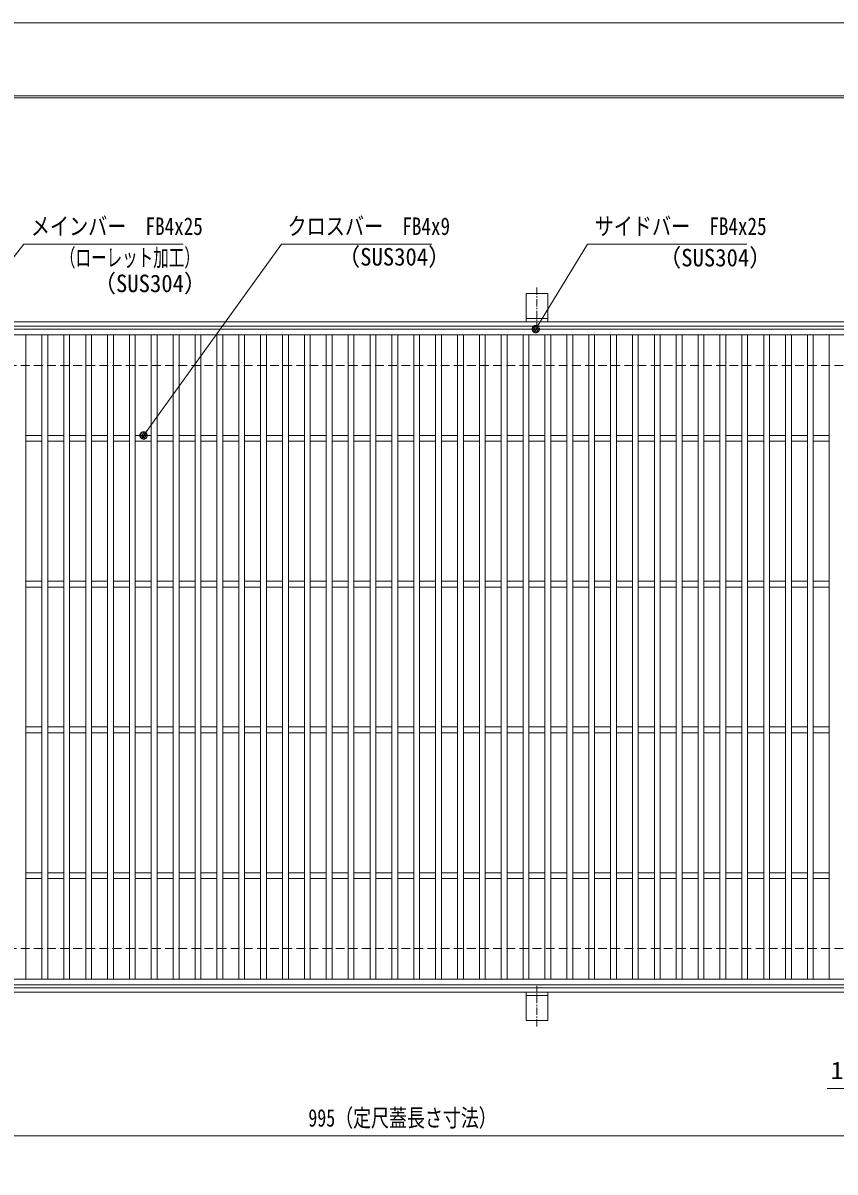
# Model space of a CAD drawing. Units: millimetres, scale not verified. Extents: x -1050 to 1050, y -742 to 742.
# Drawn here: x -548 to 9, y -46 to 742 of the extents above; entities that cross this region are included whole.
import ezdxf
from ezdxf.enums import TextEntityAlignment as Align

# ---------------------------------------------------------------- set-up
doc = ezdxf.new("R2010")
doc.units = ezdxf.units.MM
doc.header["$LTSCALE"] = 5
doc.linetypes.add('CHAIN1', pattern=[8, 5, -1, 1, -1])
doc.linetypes.add('DASHED1', pattern=[1.8, 1.2, -0.6])
for name, color, linetype, lineweight in [('0-0_7-図\u3000枠', 4, 'Continuous', 9), ('0-1_寸法注釈', 2, 'Continuous', 9), ('0-4_0', 2, 'Continuous', 9), ('0-5_DEFPOINTS', 134, 'Continuous', 9), ('0-6_枠', 7, 'Continuous', 9), ('0-7_蓋', 5, 'Continuous', 9), ('0-8_アンカー', 7, 'Continuous', 9), ('0-A_溝開口', 4, 'DASHED1', 9)]:
    doc.layers.add(name, color=color, linetype=linetype, lineweight=lineweight)
doc.styles.add('ＭＳ ゴシック', font='')
doc.styles.get('ＭＳ ゴシック').set_extended_font_data('MS Gothic')

# ---------------------------------------------------------------- blocks, each defined once
blk = doc.blocks.new('A$C5D7C781A')
at = {"layer": '0-8_アンカー'}
for p, q in [((0, 118.78), (0, 22.26)), ((0, 118.78), (75, 118.78)), ((75, 118.78), (75, 22.26)), ((75, 33.76), (0, 33.76)), ((0, 22.26), (75, 22.26))]:
    blk.add_line(p, q, dxfattribs=at)
at = {"layer": '0-8_アンカー', "color": 6, "linetype": 'CHAIN1'}
blk.add_line((37.5, 140.11), (37.5, 0), dxfattribs=at)
blk = doc.blocks.new('_Dot')
at = {"layer": '0-4_0'}
for p, q in [((-2.5, 0), (-5, 0)), ((2.445, 0.5), (-2.445, 0.5)), ((1.997, 1.5), (-1.997, 1.5)), ((2.289, -0.995), (-2.289, -0.995)), ((1.499, -1.995), (-1.499, -1.995))]:
    blk.add_line(p, q, dxfattribs=at)
for points in [[(2.5, 0), (2.48, 0.313), (2.421, 0.622), (2.324, 0.92), (2.191, 1.204), (2.023, 1.469), (1.822, 1.711), (1.594, 1.926), (1.34, 2.111), (1.064, 2.262), (0.773, 2.378), (0.468, 2.456), (0.157, 2.495), (-0.157, 2.495), (-0.468, 2.456), (-0.773, 2.378), (-1.064, 2.262), (-1.34, 2.111), (-1.594, 1.926), (-1.822, 1.711), (-2.023, 1.469), (-2.191, 1.204), (-2.324, 0.92), (-2.421, 0.622), (-2.48, 0.313), (-2.5, 0), (0, 0)], [(-2.5, 0), (-2.48, -0.313), (-2.421, -0.622), (-2.324, -0.92), (-2.191, -1.204), (-2.023, -1.469), (-1.822, -1.711), (-1.594, -1.926), (-1.34, -2.111), (-1.064, -2.262), (-0.773, -2.378), (-0.468, -2.456), (-0.157, -2.495), (0.157, -2.495), (0.468, -2.456), (0.773, -2.378), (1.064, -2.262), (1.34, -2.111), (1.594, -1.926), (1.822, -1.711), (2.023, -1.469), (2.191, -1.204), (2.324, -0.92), (2.421, -0.622), (2.48, -0.313), (2.5, 0), (0, 0)]]:
    blk.add_lwpolyline(points, close=True, dxfattribs=at)

msp = doc.modelspace()

# ---------------------------------------------------------------- linework, layer by layer
at = {"layer": '0-0_7-図\u3000枠'}
msp.add_line((-973.75, 691.25), (998.75, 691.25), dxfattribs=at)
msp.add_lwpolyline([(-975, 692.5), (1000, 692.5), (1000, -692.5)], dxfattribs=at)
at = {"layer": '0-1_寸法注釈'}
for p, q in [((32.05, 11.522), (3.513, 11.522)), ((-785.45, -21.047), (199.55, -21.047))]:
    msp.add_line(p, q, dxfattribs=at)
for points in [[(-438.147, 590.749), (-547.371, 590.749), (-620.328, 497.704)], [(-267.513, 590.749), (-370.72, 590.749), (-464.679, 460.284)], [(-51.475, 590.749), (-160.699, 590.749), (-195.749, 533.322)]]:
    msp.add_lwpolyline(points, dxfattribs=at)
at = {"layer": '0-5_DEFPOINTS'}
msp.add_lwpolyline([(-1050, -742.5), (-1050, 742.5), (1050, 742.5), (1050, -742.5)], close=True, dxfattribs=at)
at = {"layer": '0-6_枠'}
for p, q in [((-795.45, 537.475), (409.55, 537.475)), ((-792.45, 534.475), (407.714, 534.475)), ((-792.45, 80.475), (411.386, 80.475)), ((-795.45, 77.475), (409.55, 77.475))]:
    msp.add_line(p, q, dxfattribs=at)
at = {"layer": '0-7_蓋'}
for p, q in [((204.55, 532.475), (-790.45, 532.475)), ((204.55, 528.475), (-790.45, 528.475)), ((-545.95, 528.475), (-545.95, 86.475)), ((-534.95, 528.475), (-534.95, 86.475)), ((-530.95, 528.475), (-530.95, 86.475)), ((-519.95, 528.475), (-519.95, 86.475)), ((-515.95, 528.475), (-515.95, 86.475)), ((-504.95, 528.475), (-504.95, 86.475)), ((-500.95, 528.475), (-500.95, 86.475)), ((-489.95, 528.475), (-489.95, 86.475)), ((-485.95, 528.475), (-485.95, 86.475)), ((-474.95, 528.475), (-474.95, 86.475)), ((-470.95, 528.475), (-470.95, 86.475)), ((-459.95, 528.475), (-459.95, 86.475)), ((-455.95, 528.475), (-455.95, 86.475)), ((-444.95, 528.475), (-444.95, 86.475)), ((-440.95, 528.475), (-440.95, 86.475)), ((-429.95, 528.475), (-429.95, 86.475)), ((-425.95, 528.475), (-425.95, 86.475)), ((-414.95, 528.475), (-414.95, 86.475)), ((-410.95, 528.475), (-410.95, 86.475)), ((-399.95, 528.475), (-399.95, 86.475)), ((-395.95, 528.475), (-395.95, 86.475)), ((-384.95, 528.475), (-384.95, 86.475)), ((-380.95, 528.475), (-380.95, 86.475)), ((-369.95, 528.475), (-369.95, 86.475)), ((-365.95, 528.475), (-365.95, 86.475)), ((-354.95, 528.475), (-354.95, 86.475)), ((-350.95, 528.475), (-350.95, 86.475)), ((-339.95, 528.475), (-339.95, 86.475)), ((-335.95, 528.475), (-335.95, 86.475)), ((-324.95, 528.475), (-324.95, 86.475)), ((-320.95, 528.475), (-320.95, 86.475)), ((-309.95, 528.475), (-309.95, 86.475)), ((-305.95, 528.475), (-305.95, 86.475)), ((-294.95, 528.475), (-294.95, 86.475)), ((-290.95, 528.475), (-290.95, 86.475)), ((-279.95, 528.475), (-279.95, 86.475)), ((-275.95, 528.475), (-275.95, 86.475)), ((-264.95, 528.475), (-264.95, 86.475)), ((-260.95, 528.475), (-260.95, 86.475)), ((-249.95, 528.475), (-249.95, 86.475)), ((-245.95, 528.475), (-245.95, 86.475)), ((-234.95, 528.475), (-234.95, 86.475)), ((-230.95, 528.475), (-230.95, 86.475)), ((-219.95, 528.475), (-219.95, 86.475)), ((-215.95, 528.475), (-215.95, 86.475)), ((-204.95, 528.475), (-204.95, 86.475)), ((-200.95, 528.475), (-200.95, 86.475)), ((-189.95, 528.475), (-189.95, 86.475)), ((-185.95, 528.475), (-185.95, 86.475)), ((-174.95, 528.475), (-174.95, 86.475)), ((-170.95, 528.475), (-170.95, 86.475)), ((-159.95, 528.475), (-159.95, 86.475)), ((-155.95, 528.475), (-155.95, 86.475)), ((-144.95, 528.475), (-144.95, 86.475)), ((-140.95, 528.475), (-140.95, 86.475)), ((-129.95, 528.475), (-129.95, 86.475)), ((-125.95, 528.475), (-125.95, 86.475)), ((-114.95, 528.475), (-114.95, 86.475)), ((-110.95, 528.475), (-110.95, 86.475)), ((-99.95, 528.475), (-99.95, 86.475)), ((-95.95, 528.475), (-95.95, 86.475)), ((-84.95, 528.475), (-84.95, 86.475)), ((-80.95, 528.475), (-80.95, 86.475)), ((-69.95, 528.475), (-69.95, 86.475)), ((-65.95, 528.475), (-65.95, 86.475)), ((-54.95, 528.475), (-54.95, 86.475)), ((-50.95, 528.475), (-50.95, 86.475)), ((-39.95, 528.475), (-39.95, 86.475)), ((-35.95, 528.475), (-35.95, 86.475)), ((-24.95, 528.475), (-24.95, 86.475)), ((-20.95, 528.475), (-20.95, 86.475)), ((-9.95, 528.475), (-9.95, 86.475)), ((-5.95, 528.475), (-5.95, 86.475)), ((5.05, 528.475), (5.05, 86.475)), ((-534.95, 459.475), (-545.95, 459.475)), ((-519.95, 459.475), (-530.95, 459.475)), ((-504.95, 459.475), (-515.95, 459.475)), ((-489.95, 459.475), (-500.95, 459.475)), ((-474.95, 459.475), (-485.95, 459.475)), ((-459.95, 459.475), (-470.95, 459.475)), ((-444.95, 459.475), (-455.95, 459.475)), ((-429.95, 459.475), (-440.95, 459.475)), ((-414.95, 459.475), (-425.95, 459.475)), ((-399.95, 459.475), (-410.95, 459.475)), ((-384.95, 459.475), (-395.95, 459.475)), ((-369.95, 459.475), (-380.95, 459.475)), ((-354.95, 459.475), (-365.95, 459.475)), ((-339.95, 459.475), (-350.95, 459.475)), ((-324.95, 459.475), (-335.95, 459.475)), ((-309.95, 459.475), (-320.95, 459.475)), ((-294.95, 459.475), (-305.95, 459.475)), ((-279.95, 459.475), (-290.95, 459.475)), ((-264.95, 459.475), (-275.95, 459.475)), ((-249.95, 459.475), (-260.95, 459.475)), ((-234.95, 459.475), (-245.95, 459.475)), ((-219.95, 459.475), (-230.95, 459.475)), ((-204.95, 459.475), (-215.95, 459.475)), ((-189.95, 459.475), (-200.95, 459.475)), ((-174.95, 459.475), (-185.95, 459.475)), ((-159.95, 459.475), (-170.95, 459.475)), ((-144.95, 459.475), (-155.95, 459.475)), ((-129.95, 459.475), (-140.95, 459.475)), ((-114.95, 459.475), (-125.95, 459.475)), ((-99.95, 459.475), (-110.95, 459.475)), ((-84.95, 459.475), (-95.95, 459.475)), ((-69.95, 459.475), (-80.95, 459.475)), ((-54.95, 459.475), (-65.95, 459.475)), ((-39.95, 459.475), (-50.95, 459.475)), ((-24.95, 459.475), (-35.95, 459.475)), ((-9.95, 459.475), (-20.95, 459.475)), ((5.05, 459.475), (-5.95, 459.475)), ((-534.95, 455.475), (-545.95, 455.475)), ((-519.95, 455.475), (-530.95, 455.475)), ((-504.95, 455.475), (-515.95, 455.475)), ((-489.95, 455.475), (-500.95, 455.475)), ((-474.95, 455.475), (-485.95, 455.475)), ((-459.95, 455.475), (-470.95, 455.475)), ((-444.95, 455.475), (-455.95, 455.475)), ((-429.95, 455.475), (-440.95, 455.475)), ((-414.95, 455.475), (-425.95, 455.475)), ((-399.95, 455.475), (-410.95, 455.475)), ((-384.95, 455.475), (-395.95, 455.475)), ((-369.95, 455.475), (-380.95, 455.475)), ((-354.95, 455.475), (-365.95, 455.475)), ((-339.95, 455.475), (-350.95, 455.475)), ((-324.95, 455.475), (-335.95, 455.475)), ((-309.95, 455.475), (-320.95, 455.475)), ((-294.95, 455.475), (-305.95, 455.475)), ((-279.95, 455.475), (-290.95, 455.475)), ((-264.95, 455.475), (-275.95, 455.475)), ((-249.95, 455.475), (-260.95, 455.475)), ((-234.95, 455.475), (-245.95, 455.475)), ((-219.95, 455.475), (-230.95, 455.475)), ((-204.95, 455.475), (-215.95, 455.475)), ((-189.95, 455.475), (-200.95, 455.475)), ((-174.95, 455.475), (-185.95, 455.475)), ((-159.95, 455.475), (-170.95, 455.475)), ((-144.95, 455.475), (-155.95, 455.475)), ((-129.95, 455.475), (-140.95, 455.475)), ((-114.95, 455.475), (-125.95, 455.475)), ((-99.95, 455.475), (-110.95, 455.475)), ((-84.95, 455.475), (-95.95, 455.475)), ((-69.95, 455.475), (-80.95, 455.475)), ((-54.95, 455.475), (-65.95, 455.475)), ((-39.95, 455.475), (-50.95, 455.475)), ((-24.95, 455.475), (-35.95, 455.475)), ((-9.95, 455.475), (-20.95, 455.475)), ((5.05, 455.475), (-5.95, 455.475)), ((-534.95, 359.475), (-545.95, 359.475)), ((-534.95, 355.475), (-545.95, 355.475)), ((-519.95, 359.475), (-530.95, 359.475)), ((-519.95, 355.475), (-530.95, 355.475)), ((-504.95, 359.475), (-515.95, 359.475)), ((-504.95, 355.475), (-515.95, 355.475)), ((-489.95, 359.475), (-500.95, 359.475)), ((-489.95, 355.475), (-500.95, 355.475)), ((-474.95, 359.475), (-485.95, 359.475)), ((-474.95, 355.475), (-485.95, 355.475)), ((-459.95, 359.475), (-470.95, 359.475)), ((-459.95, 355.475), (-470.95, 355.475)), ((-444.95, 359.475), (-455.95, 359.475)), ((-444.95, 355.475), (-455.95, 355.475)), ((-429.95, 359.475), (-440.95, 359.475)), ((-429.95, 355.475), (-440.95, 355.475)), ((-414.95, 359.475), (-425.95, 359.475)), ((-414.95, 355.475), (-425.95, 355.475)), ((-399.95, 359.475), (-410.95, 359.475)), ((-399.95, 355.475), (-410.95, 355.475)), ((-384.95, 359.475), (-395.95, 359.475)), ((-384.95, 355.475), (-395.95, 355.475)), ((-369.95, 359.475), (-380.95, 359.475)), ((-369.95, 355.475), (-380.95, 355.475)), ((-354.95, 359.475), (-365.95, 359.475)), ((-354.95, 355.475), (-365.95, 355.475)), ((-339.95, 359.475), (-350.95, 359.475)), ((-339.95, 355.475), (-350.95, 355.475)), ((-324.95, 359.475), (-335.95, 359.475)), ((-324.95, 355.475), (-335.95, 355.475)), ((-309.95, 359.475), (-320.95, 359.475)), ((-309.95, 355.475), (-320.95, 355.475)), ((-294.95, 359.475), (-305.95, 359.475)), ((-294.95, 355.475), (-305.95, 355.475)), ((-279.95, 359.475), (-290.95, 359.475)), ((-279.95, 355.475), (-290.95, 355.475)), ((-264.95, 359.475), (-275.95, 359.475)), ((-264.95, 355.475), (-275.95, 355.475)), ((-249.95, 359.475), (-260.95, 359.475)), ((-249.95, 355.475), (-260.95, 355.475)), ((-234.95, 359.475), (-245.95, 359.475)), ((-234.95, 355.475), (-245.95, 355.475)), ((-219.95, 359.475), (-230.95, 359.475)), ((-219.95, 355.475), (-230.95, 355.475)), ((-204.95, 359.475), (-215.95, 359.475)), ((-204.95, 355.475), (-215.95, 355.475)), ((-189.95, 359.475), (-200.95, 359.475)), ((-189.95, 355.475), (-200.95, 355.475)), ((-174.95, 359.475), (-185.95, 359.475)), ((-174.95, 355.475), (-185.95, 355.475)), ((-159.95, 359.475), (-170.95, 359.475)), ((-159.95, 355.475), (-170.95, 355.475)), ((-144.95, 359.475), (-155.95, 359.475)), ((-144.95, 355.475), (-155.95, 355.475)), ((-129.95, 359.475), (-140.95, 359.475)), ((-129.95, 355.475), (-140.95, 355.475)), ((-114.95, 359.475), (-125.95, 359.475)), ((-114.95, 355.475), (-125.95, 355.475)), ((-99.95, 359.475), (-110.95, 359.475)), ((-99.95, 355.475), (-110.95, 355.475)), ((-84.95, 359.475), (-95.95, 359.475)), ((-84.95, 355.475), (-95.95, 355.475)), ((-69.95, 359.475), (-80.95, 359.475)), ((-69.95, 355.475), (-80.95, 355.475)), ((-54.95, 359.475), (-65.95, 359.475)), ((-54.95, 355.475), (-65.95, 355.475)), ((-39.95, 359.475), (-50.95, 359.475)), ((-39.95, 355.475), (-50.95, 355.475)), ((-24.95, 359.475), (-35.95, 359.475)), ((-24.95, 355.475), (-35.95, 355.475)), ((-9.95, 359.475), (-20.95, 359.475)), ((-9.95, 355.475), (-20.95, 355.475)), ((5.05, 359.475), (-5.95, 359.475)), ((5.05, 355.475), (-5.95, 355.475)), ((-534.95, 259.475), (-545.95, 259.475)), ((-534.95, 255.475), (-545.95, 255.475)), ((-519.95, 259.475), (-530.95, 259.475)), ((-519.95, 255.475), (-530.95, 255.475)), ((-504.95, 259.475), (-515.95, 259.475)), ((-504.95, 255.475), (-515.95, 255.475)), ((-489.95, 259.475), (-500.95, 259.475)), ((-489.95, 255.475), (-500.95, 255.475)), ((-474.95, 259.475), (-485.95, 259.475)), ((-474.95, 255.475), (-485.95, 255.475)), ((-459.95, 259.475), (-470.95, 259.475)), ((-459.95, 255.475), (-470.95, 255.475)), ((-444.95, 259.475), (-455.95, 259.475)), ((-444.95, 255.475), (-455.95, 255.475)), ((-429.95, 259.475), (-440.95, 259.475)), ((-429.95, 255.475), (-440.95, 255.475)), ((-414.95, 259.475), (-425.95, 259.475)), ((-414.95, 255.475), (-425.95, 255.475)), ((-399.95, 259.475), (-410.95, 259.475)), ((-399.95, 255.475), (-410.95, 255.475)), ((-384.95, 259.475), (-395.95, 259.475)), ((-384.95, 255.475), (-395.95, 255.475)), ((-369.95, 259.475), (-380.95, 259.475)), ((-369.95, 255.475), (-380.95, 255.475)), ((-354.95, 259.475), (-365.95, 259.475)), ((-354.95, 255.475), (-365.95, 255.475)), ((-339.95, 259.475), (-350.95, 259.475)), ((-339.95, 255.475), (-350.95, 255.475)), ((-324.95, 259.475), (-335.95, 259.475)), ((-324.95, 255.475), (-335.95, 255.475)), ((-309.95, 259.475), (-320.95, 259.475)), ((-309.95, 255.475), (-320.95, 255.475)), ((-294.95, 259.475), (-305.95, 259.475)), ((-294.95, 255.475), (-305.95, 255.475)), ((-279.95, 259.475), (-290.95, 259.475)), ((-279.95, 255.475), (-290.95, 255.475)), ((-264.95, 259.475), (-275.95, 259.475)), ((-264.95, 255.475), (-275.95, 255.475)), ((-249.95, 259.475), (-260.95, 259.475)), ((-249.95, 255.475), (-260.95, 255.475)), ((-234.95, 259.475), (-245.95, 259.475)), ((-234.95, 255.475), (-245.95, 255.475)), ((-219.95, 259.475), (-230.95, 259.475)), ((-219.95, 255.475), (-230.95, 255.475)), ((-204.95, 259.475), (-215.95, 259.475)), ((-204.95, 255.475), (-215.95, 255.475)), ((-189.95, 259.475), (-200.95, 259.475)), ((-189.95, 255.475), (-200.95, 255.475)), ((-174.95, 259.475), (-185.95, 259.475)), ((-174.95, 255.475), (-185.95, 255.475)), ((-159.95, 259.475), (-170.95, 259.475)), ((-159.95, 255.475), (-170.95, 255.475)), ((-144.95, 259.475), (-155.95, 259.475)), ((-144.95, 255.475), (-155.95, 255.475)), ((-129.95, 259.475), (-140.95, 259.475)), ((-129.95, 255.475), (-140.95, 255.475)), ((-114.95, 259.475), (-125.95, 259.475)), ((-114.95, 255.475), (-125.95, 255.475)), ((-99.95, 259.475), (-110.95, 259.475)), ((-99.95, 255.475), (-110.95, 255.475)), ((-84.95, 259.475), (-95.95, 259.475)), ((-84.95, 255.475), (-95.95, 255.475)), ((-69.95, 259.475), (-80.95, 259.475)), ((-69.95, 255.475), (-80.95, 255.475)), ((-54.95, 259.475), (-65.95, 259.475)), ((-54.95, 255.475), (-65.95, 255.475)), ((-39.95, 259.475), (-50.95, 259.475)), ((-39.95, 255.475), (-50.95, 255.475)), ((-24.95, 259.475), (-35.95, 259.475)), ((-24.95, 255.475), (-35.95, 255.475)), ((-9.95, 259.475), (-20.95, 259.475)), ((-9.95, 255.475), (-20.95, 255.475)), ((5.05, 259.475), (-5.95, 259.475)), ((5.05, 255.475), (-5.95, 255.475)), ((-534.95, 159.475), (-545.95, 159.475)), ((-519.95, 159.475), (-530.95, 159.475)), ((-504.95, 159.475), (-515.95, 159.475)), ((-489.95, 159.475), (-500.95, 159.475)), ((-474.95, 159.475), (-485.95, 159.475)), ((-459.95, 159.475), (-470.95, 159.475)), ((-444.95, 159.475), (-455.95, 159.475)), ((-429.95, 159.475), (-440.95, 159.475)), ((-414.95, 159.475), (-425.95, 159.475)), ((-399.95, 159.475), (-410.95, 159.475)), ((-384.95, 159.475), (-395.95, 159.475)), ((-369.95, 159.475), (-380.95, 159.475)), ((-354.95, 159.475), (-365.95, 159.475)), ((-339.95, 159.475), (-350.95, 159.475)), ((-324.95, 159.475), (-335.95, 159.475)), ((-309.95, 159.475), (-320.95, 159.475)), ((-294.95, 159.475), (-305.95, 159.475)), ((-279.95, 159.475), (-290.95, 159.475)), ((-264.95, 159.475), (-275.95, 159.475)), ((-249.95, 159.475), (-260.95, 159.475)), ((-234.95, 159.475), (-245.95, 159.475)), ((-219.95, 159.475), (-230.95, 159.475)), ((-204.95, 159.475), (-215.95, 159.475)), ((-189.95, 159.475), (-200.95, 159.475)), ((-174.95, 159.475), (-185.95, 159.475)), ((-159.95, 159.475), (-170.95, 159.475)), ((-144.95, 159.475), (-155.95, 159.475)), ((-129.95, 159.475), (-140.95, 159.475)), ((-114.95, 159.475), (-125.95, 159.475)), ((-99.95, 159.475), (-110.95, 159.475)), ((-84.95, 159.475), (-95.95, 159.475)), ((-69.95, 159.475), (-80.95, 159.475)), ((-54.95, 159.475), (-65.95, 159.475)), ((-39.95, 159.475), (-50.95, 159.475)), ((-24.95, 159.475), (-35.95, 159.475)), ((-9.95, 159.475), (-20.95, 159.475)), ((5.05, 159.475), (-5.95, 159.475)), ((-534.95, 155.475), (-545.95, 155.475)), ((-519.95, 155.475), (-530.95, 155.475)), ((-504.95, 155.475), (-515.95, 155.475)), ((-489.95, 155.475), (-500.95, 155.475)), ((-474.95, 155.475), (-485.95, 155.475)), ((-459.95, 155.475), (-470.95, 155.475)), ((-444.95, 155.475), (-455.95, 155.475)), ((-429.95, 155.475), (-440.95, 155.475)), ((-414.95, 155.475), (-425.95, 155.475)), ((-399.95, 155.475), (-410.95, 155.475)), ((-384.95, 155.475), (-395.95, 155.475)), ((-369.95, 155.475), (-380.95, 155.475)), ((-354.95, 155.475), (-365.95, 155.475)), ((-339.95, 155.475), (-350.95, 155.475)), ((-324.95, 155.475), (-335.95, 155.475)), ((-309.95, 155.475), (-320.95, 155.475)), ((-294.95, 155.475), (-305.95, 155.475)), ((-279.95, 155.475), (-290.95, 155.475)), ((-264.95, 155.475), (-275.95, 155.475)), ((-249.95, 155.475), (-260.95, 155.475)), ((-234.95, 155.475), (-245.95, 155.475)), ((-219.95, 155.475), (-230.95, 155.475)), ((-204.95, 155.475), (-215.95, 155.475)), ((-189.95, 155.475), (-200.95, 155.475)), ((-174.95, 155.475), (-185.95, 155.475)), ((-159.95, 155.475), (-170.95, 155.475)), ((-144.95, 155.475), (-155.95, 155.475)), ((-129.95, 155.475), (-140.95, 155.475)), ((-114.95, 155.475), (-125.95, 155.475)), ((-99.95, 155.475), (-110.95, 155.475)), ((-84.95, 155.475), (-95.95, 155.475)), ((-69.95, 155.475), (-80.95, 155.475)), ((-54.95, 155.475), (-65.95, 155.475)), ((-39.95, 155.475), (-50.95, 155.475)), ((-24.95, 155.475), (-35.95, 155.475)), ((-9.95, 155.475), (-20.95, 155.475)), ((5.05, 155.475), (-5.95, 155.475)), ((-790.45, 86.475), (204.55, 86.475)), ((-790.45, 82.475), (204.55, 82.475))]:
    msp.add_line(p, q, dxfattribs=at)
at = {"layer": '0-A_溝開口'}
for p, q in [((-765.45, 507.475), (204.55, 507.475)), ((-765.45, 107.475), (204.55, 107.475))]:
    msp.add_line(p, q, dxfattribs=at)

# ---------------------------------------------------------------- block references
at = {"layer": '0-1_寸法注釈'}
for p, rotation in [((-196.281, 532.475), 237.88131), ((-465.268, 459.475), 233.95117)]:
    msp.add_blockref('_Dot', p, dxfattribs=dict(at, rotation=rotation))
at = {"layer": '0-8_アンカー', "xscale": 0.2, "yscale": 0.2}
msp.add_blockref('A$C5D7C781A', (-202.95, 533.023), dxfattribs=at)
at = {"layer": '0-8_アンカー', "xscale": -0.2, "yscale": 0.2, "rotation": 180}
msp.add_blockref('A$C5D7C781A', (-202.95, 81.927), dxfattribs=at)

# ---------------------------------------------------------------- texts
at = {"layer": '0-1_寸法注釈', "color": 7, "style": 'ＭＳ ゴシック'}
for s, height, width, p in [('メインバー\u3000FB4x25', 12.02, 0.8, (-542.594, 593.436)), ('クロスバー\u3000FB4x9', 12.03, 0.8, (-366.554, 593.436)), ('サイドバー\u3000FB4x25', 12.02, 0.8, (-155.921, 593.436)), ('（ローレット加工）', 12.02, 0.65, (-522.589, 571.881)), ('（SUS304）', 12.02, 0.95, (-332.281, 572.443)), ('（SUS304）', 12.02, 0.95, (-112.079, 571.881)), ('（SUS304）', 12.02, 0.95, (-499.742, 554.216)), ('15', 12.02, 1.1, (5.893, 14.209)), ('995（定尺蓋長さ寸法）', 12.03, 0.75, (-352.249, -18.36))]:
    msp.add_text(s, height=height, dxfattribs=dict(at, width=width)).set_placement(p, align=Align.BOTTOM_LEFT)

doc.saveas('drawing.dxf')
